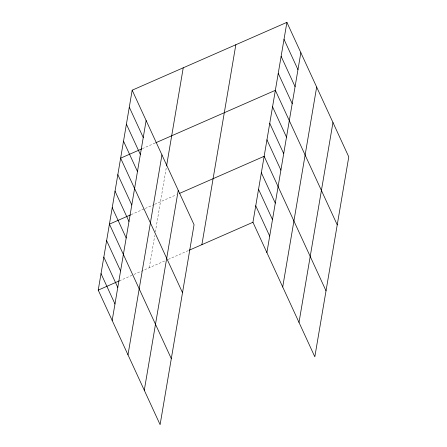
<?xml version="1.0" encoding="UTF-8"?>
<svg xmlns="http://www.w3.org/2000/svg" width="447" height="447" viewBox="0 0 447 447"><rect width="100%" height="100%" fill="white"/><g stroke="black" fill="none" stroke-linecap="round" stroke-linejoin="round"><path stroke-width="0.34" stroke-dasharray="2.23 1.68" d="M149.281 267.731L154.768 235.429M155.349 231.993L166.323 167.396M142.336 148.655L155.098 143.057M131.127 214.633L144.532 208.755M145.169 208.475L154.103 204.553M154.74 204.273L176.33 194.808M119.288 280.884L133.323 274.726M133.966 274.447L165.127 260.785M168.295 259.394L188.578 250.499"/><path stroke-width="0.67" d="M132.178 90.193L194.054 224.724L160.099 424.65L98.223 290.12L132.178 90.193L286.901 22.35L348.777 156.88L314.822 356.807L252.946 222.276L286.901 22.35M112.175 320.449L146.13 120.522M127.987 354.834L161.943 154.908M166.558 166.021L183.236 67.804M144.286 390.265L178.241 190.338M201.888 244.665L235.843 44.739M266.893 252.605L300.848 52.679M282.711 286.991L316.666 87.064M299.004 322.416L332.959 122.495M141.693 148.935L120.634 158.171L182.51 292.701M155.735 142.777L275.352 90.322L337.234 224.852M130.49 214.912L109.431 224.148L171.307 358.673M179.498 193.417L264.149 156.299L326.025 290.829M98.223 290.12L119.288 280.884M189.21 250.225L252.946 222.276M284.013 39.342L297.965 69.671M281.129 56.339L295.076 86.668M278.241 73.33L292.187 103.659M272.553 106.816L286.505 137.145M269.753 123.311L283.7 153.639M266.948 139.805L280.9 170.134M261.35 172.793L275.296 203.122M258.545 189.288L272.497 219.617M255.745 205.782L269.692 236.111M129.295 107.191L143.241 137.52M126.406 124.182L140.358 154.511M123.523 141.179L137.469 171.503M117.835 174.665L131.781 204.994M115.03 191.16L128.982 221.488M112.231 207.654L126.183 237.977M106.626 240.637L120.578 270.966M103.827 257.131L117.779 287.46M101.028 273.625L114.974 303.954"/></g></svg>
